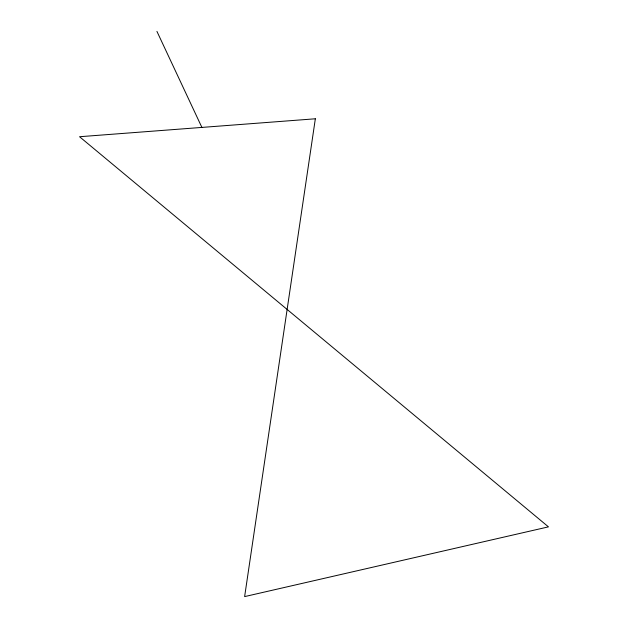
<?xml version="1.0" encoding="UTF-8"?>
<svg xmlns="http://www.w3.org/2000/svg" width="628" height="628" viewBox="0 0 628 628"><rect width="100%" height="100%" fill="white"/><g stroke="black" fill="none" stroke-linecap="round" stroke-linejoin="round"><path stroke-width="0.94" d="M156.929 31.4L201.894 127.413M315.342 118.786L244.63 596.6L548.456 526.861L79.544 136.723L315.342 118.786"/></g></svg>
